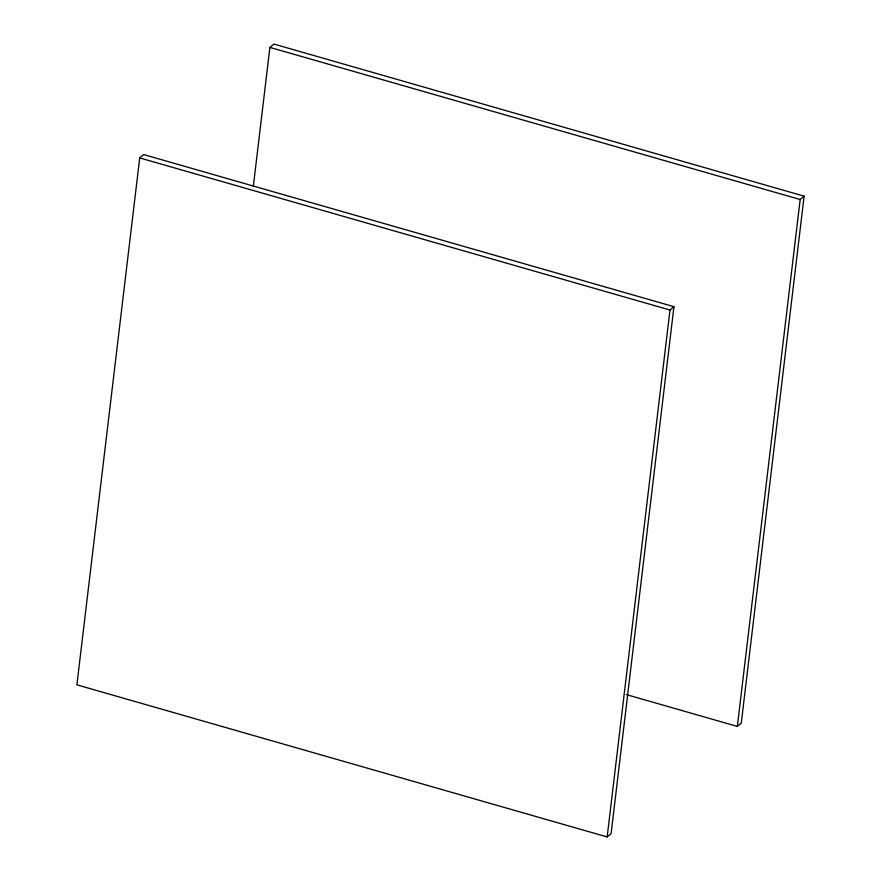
<?xml version="1.0" encoding="UTF-8"?>
<svg xmlns="http://www.w3.org/2000/svg" width="881" height="881" viewBox="0 0 881 881"><rect width="100%" height="100%" fill="white"/><g stroke="black" fill="none" stroke-linecap="round" stroke-linejoin="round"><path stroke-width="1.32" d="M139.716 157.919L76.889 684.834L607.163 836.95L611.106 833.602L673.943 306.687L143.658 154.571L139.716 157.919L669.989 310.035L673.943 306.687M253.288 186.64L269.894 47.398L273.837 44.05L804.111 196.166L741.284 723.081L737.342 726.429L626.259 694.569M607.163 836.95L669.989 310.035M737.342 726.429L800.168 199.513L804.111 196.166M269.894 47.398L800.168 199.513"/></g></svg>
